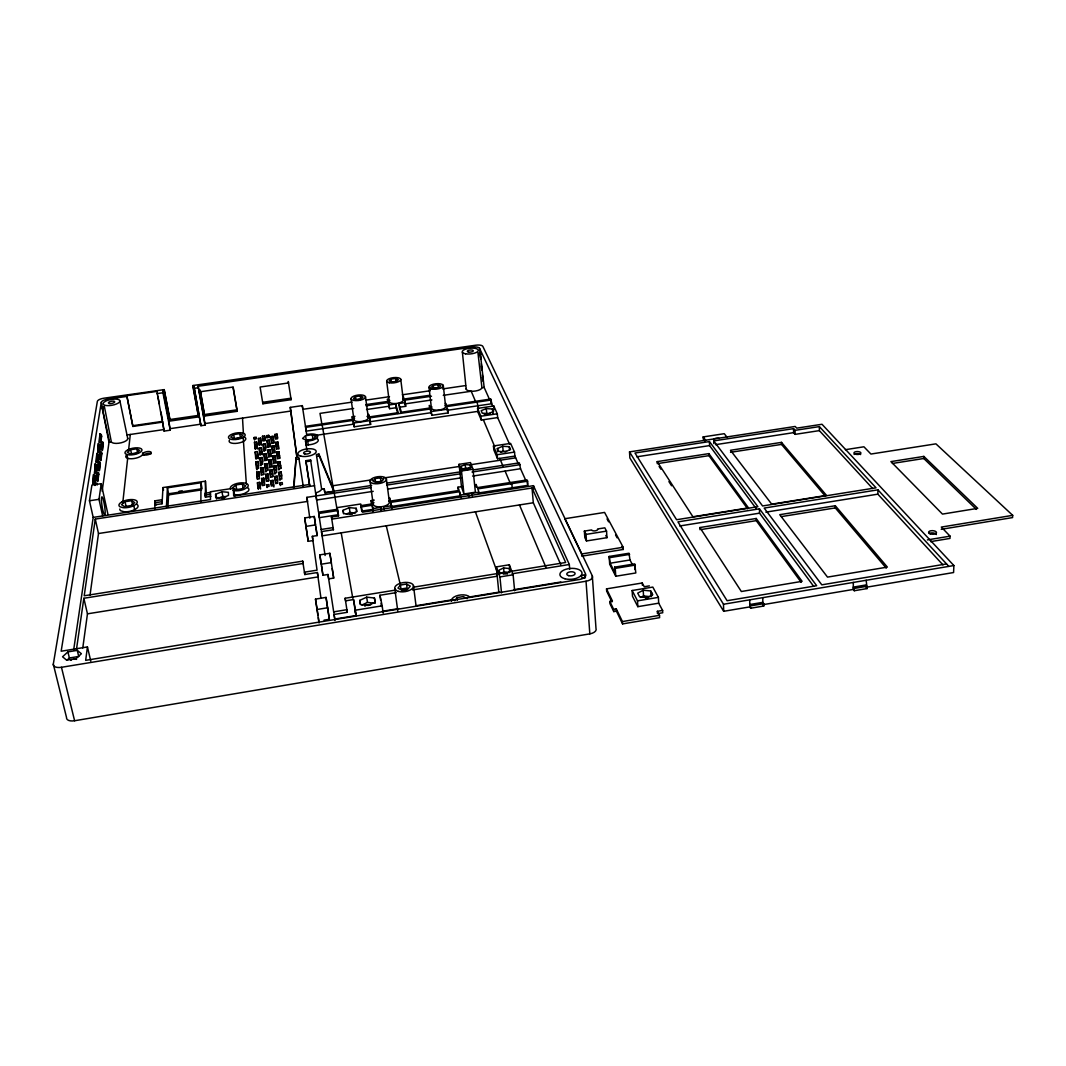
<?xml version="1.0" encoding="UTF-8"?>
<svg xmlns="http://www.w3.org/2000/svg" width="1066" height="1066" viewBox="0 0 1066 1066"><rect width="100%" height="100%" fill="white"/><g stroke="black" fill="none" stroke-linecap="round" stroke-linejoin="round"><path stroke-width="1.5" d="M872.641 488.508L819.354 430.624L819.368 426.6L795.076 430.344L793.557 428.639L713.727 440.911L713.807 443.589M126.707 396.445L107.933 399.11A6.396 2.212 -10.5 0 0 101.297 402.295L61.162 651.219L87.439 646.942L85.666 660.347L579.358 579.478A8.341 4.104 -4.1 0 0 585.66 574.201L479.54 348.289A6.01 2.145 -5.6 0 0 472.691 347.09L198.143 386.252L205.005 423.575L205.005 425.121L200.928 425.72L194.025 386.838L192.986 386.985L198.542 416.913L168.881 421.217L170.254 430.198L164.097 431.09L156.889 391.395L126.801 395.686L132.89 426.44L162.725 422.109L164.097 431.09M200.874 501.979L200.968 482.765L167.415 487.815L166.416 507.229M204.659 416.02L200.221 390.276L204.659 416.02L237.185 411.303L233.201 387.211M886.259 568.151L835.278 507.909L835.291 505.737L779.752 514.678L827.509 577.106L887.378 567.099L835.291 505.737M198.542 416.913L193.013 385.506L475.996 345.184A5.996 2.132 -5.6 0 1 482.831 346.37L592.323 575.933L595.987 628.38A8.222 4.317 -3.8 0 1 589.818 633.87L74.607 720.749A9.008 4.491 -15.7 0 1 66.518 717.458L53.3 664.171L97.352 401.376A6.383 2.199 -10.5 0 1 104.002 398.191L164.177 389.623L169.987 419.524L168.881 421.217M205.005 425.121L198.143 386.252M866.178 580.277L867.084 588.579L854.266 590.737L853.253 589.445L853.346 582.436M854.266 590.737L853.28 587.113L866.098 584.954M200.928 425.72L194.025 386.838M192.986 386.985L193.013 385.506M942.97 564.913L877.851 494.158L877.931 489.84L764.162 508.069L821.806 584.834L946.541 563.914M976.403 509.401L923.769 458.5L923.849 456.408L890.91 461.605L942.464 514.105L977.709 508.349L923.849 456.408M941.225 529.322L1012.567 517.583L1012.7 515.344L941.318 527.084L950.072 536.158L949.979 538.423L930.578 541.635M750.704 608.22L749.798 604.542L762.83 602.343L763.709 603.676L763.749 606.021L750.704 608.22L749.838 606.887L723.694 611.298L629.859 457.94L629.526 451.891L795.196 426.453L796.715 428.146L822.006 424.268L953.883 565.54L953.577 572.535L866.058 587.286L867.084 588.579M167.962 506.79L168.601 493.771L167.415 487.815M155.17 504.804L162.045 503.752L161.752 499.794L154.89 500.833L154.863 509.441M162.045 503.752L162.978 487.562L205.432 481.166L206.191 494.557M169.947 420.297L164.177 389.623M170.254 430.198L162.951 392.754L163.098 390.516L164.137 390.369M293.563 487.762L296.108 457.514L298.707 457.114L303.357 486.949M293.936 488.148L296.108 457.514M142.964 453.45L142.884 454.316A4.304 1.626 -10.7 0 0 149.333 454.303A4.304 1.626 -10.7 0 0 149.573 451.558A4.304 1.626 -10.7 0 0 142.964 453.45L143.35 455.342A4.304 1.639 -10.7 0 1 146.988 453.596A4.304 1.639 -10.7 0 1 151.132 453.796M132.89 426.44L126.801 395.686M122.763 502.859L127.667 458.3L126.881 454.489M128.52 450.665L130.305 434.462M82.775 647.928L87.465 613.829L83.841 598.266L303.011 563.488L302.717 561.142L84.201 595.774L95.274 519.075L314.537 485.683M90.037 595.095L98.498 533.52L95.274 519.075M102.136 491.186L108.998 442.31L101.99 406.839L104.375 406.492L111.357 441.964A8.435 3.105 -10.8 0 0 121.244 442.763A8.435 3.105 -10.8 0 0 127.6 437.953M102.669 515.957L98.991 499.328L101.23 483.684L91.903 485.07L89.464 500.767L93.195 517.396L73.661 649.914M76.486 649.261L83.841 598.266M94.914 485.496L95.354 482.565L95.807 484.577M316.122 495.93L315.656 492.892A9.154 3.864 -8.7 0 0 321.639 489.201L316.349 454.476L318.947 454.089L333.498 489.507M454.742 600.758L457.061 597.586L463.284 596.574L467.214 598.706M400.456 585.034L397.991 588.086L401.682 590.164L407.825 589.165L410.263 586.1L406.572 584.048L400.456 585.034L400.976 589.005L407.079 588.006L406.572 584.048M375.085 478.621L372.873 480.979L376.018 482.512L381.388 481.685L383.573 479.34L380.429 477.808L375.085 478.621L375.565 482.192L380.908 481.379L380.429 477.808M433.276 385.292L431.477 387.118L434.368 388.264L439.059 387.584L440.844 385.759L437.953 384.613L433.276 385.292L433.649 388.53L438.313 387.851L437.953 384.613M390.969 379.136L389.09 380.908L391.848 382.028L396.485 381.361L398.338 379.576L395.579 378.47L390.969 379.136L391.369 382.321M355.538 396.605L353.526 398.457L356.257 399.643L361.014 398.95L363.013 397.085L360.268 395.912L355.538 396.605L355.977 399.843L359.135 399.377M67.251 659.947L69.383 657.989L78.724 656.456L77.258 650.367L67.904 651.886L62.561 656.776L66.625 660.174L76.086 658.628L81.376 653.711L77.258 650.367M305.582 435.701L302.557 438.472L306.262 440.271L313.018 439.259L316.016 436.474L312.285 434.701L305.582 435.701L306.315 440.471L313.004 439.472L312.285 434.701M242.622 488.668L245.753 485.803L242.382 483.951L235.879 484.937L232.721 487.775L236.092 489.654L243.181 488.548L242.382 483.951M233.694 434.555L230.749 437.047L233.867 438.646L239.943 437.753L242.875 435.261L239.73 433.675L233.694 434.555L234.453 438.899M131.198 505.564L134.756 502.619L131.678 500.7L125.055 501.7L121.484 504.631L124.535 506.577L132.65 505.311L131.678 500.7M130.638 449.719L127.334 452.264L130.199 453.929L136.381 453.01L139.673 450.452L136.794 448.813L130.638 449.719L131.558 454.076L137.687 453.17L136.794 448.813M640.786 597.44L643.544 595.961L649.527 596.6M643.238 590.204L637.708 593.136L639.667 596.88L647.209 597.68L652.738 594.708L650.726 590.977L643.238 590.204L643.544 595.961M499.301 574.174L503.978 571.882L509.721 572.482L509.335 568.524L503.592 567.938L498.901 570.217L499.954 573.095L505.724 573.695L510.427 571.403L509.335 568.524M361.92 605.035L367.464 602.423L375.179 603.303L374.433 598.013L366.704 597.147L359.762 600.398L360.335 604.369M500.514 452.344L503.179 451.185L506.457 451.438M462.804 469.32L465.575 468.134L470.532 468.52L470.159 464.963L465.189 464.576L461.032 466.362L461.418 469.919M346.263 514.092L349.994 512.493L355.498 512.999M497.356 448.533L502.712 446.241L509.281 446.721L510.521 449.506L505.151 451.824L498.555 451.331L497.356 448.533L497.675 451.837M343.065 510.308L349.302 507.643L356.177 508.269L356.844 511.573L350.594 514.252L343.678 513.612L343.065 510.308L343.532 513.545M484.204 414.368L489.84 413.528M486.296 408.598L481.192 410.663L482.258 413.168L488.468 413.581L493.585 411.489L492.465 408.998L486.296 408.598L486.762 413.328M217.757 498.462L222.821 496.436L226.032 496.729M215.612 494.264L221.968 491.746L228.391 492.319L228.484 495.437L222.114 497.982L215.665 497.382L215.612 494.264L216.478 498.968M305.982 461.738L310.752 461.032L310.592 459.966L305.835 460.685L309.793 486.402M306.702 434.622L308.78 434.195A8.501 3.331 -8.4 0 1 317.695 436.247A8.501 3.331 -8.4 0 1 309.806 440.791L305.556 441.297L306.861 449.932M657.469 613.643L657.362 611.311L662.612 610.432L662.719 612.763L658.788 613.43M629.526 451.891L723.494 604.249L953.883 565.54M616.255 608.833L622.437 621.558L659.508 615.335L659.614 617.667L622.584 623.903L616.401 611.151L616.255 608.833L613.63 609.272L609.832 601.424L612.43 600.997L606.527 588.872L642.238 582.982L644.237 586.726L649.341 585.887M750.651 605.874L763.709 603.676M854.306 588.405L867.124 586.247M762.763 597.653L762.87 604.688L853.253 589.445M658.402 597.373L652.805 587.086L632.165 590.511L637.508 600.851L658.402 597.373L658.695 603.183L662.612 610.432M632.165 590.511L632.484 596.267L637.828 606.661L658.695 603.183M609.832 601.424L609.992 603.729L613.776 611.591L616.401 611.151M927.42 539.902L950.072 536.158M513.119 574.774L509.321 564.78L496.29 566.885L499.927 576.919L513.119 574.774L514.638 590.737M316.869 609.512L327.568 607.78L326.049 597.4L315.483 599.119L318.921 622.397M629.966 559.983L629.02 553.241L609.179 556.452L610.138 563.221L629.966 559.983L632.138 564.074M333.671 611.857L346.863 609.699L347.289 612.31L334.071 614.469L334.99 620.519M610.138 563.221L614.989 572.788L614.642 567.152L634.736 563.874L635.816 572.962L615.748 576.253L609.685 564.26L609.179 556.452M356.271 615.988L355.431 610.192L382.174 605.821L383.174 613.057M614.642 567.152L615.255 568.365L635.376 565.073M324.024 620.159L329.354 619.293L326.049 597.4M382.161 611.271L398.617 608.633M415.607 605.794L453.303 599.625M468.054 597.213L499.194 592.11M513.892 589.698L560.836 582.009M53.3 664.171A9.154 4.304 -14.9 0 0 61.468 667.289L586.034 581.223A8.368 4.131 -3.9 0 0 592.323 575.933M699.909 527.537L756.22 518.476L802.112 581.343L741.35 591.51L699.909 527.537L699.989 529.722M701.601 529.469L756.26 520.648L801.152 582.316M781.418 516.597L835.278 507.909M581.61 553.974L623.17 547.258L623.304 549.456L581.783 556.172L581.61 553.974L564.82 518.729L604.582 512.426L623.17 547.258M347.289 612.31L345.144 598.253L395.792 590.044M413.755 587.126L497.062 573.615M511.773 571.229L565.673 562.488L532.041 488.001L331.819 519.115L331.459 517.01L338.628 515.904L337.149 507.629L360.708 503.991L362.44 512.2L533.453 485.67L569.324 564.5L569.697 569.284M609.779 557.625L629.646 554.4M355.431 610.192L353.526 599.545L345.584 600.838L345.144 598.253M380.615 600.065L379.949 595.254L396.272 592.603M412.595 589.951L497.489 576.173M512.186 573.774L569.324 564.5M302.717 561.142L304.783 574.534L317.388 572.522L318.081 576.919L87.465 613.829M584.368 531.095L591.59 529.935A3.091 1.439 -3.7 0 0 595.294 530.828A3.091 1.439 -3.7 0 0 597.613 528.976L604.822 527.83L606.541 531.121L606.967 537.677L586.473 540.968L584.834 537.624L584.368 531.095L586.007 534.399L586.473 540.968M319.853 554.866L322.931 575.28L327.982 574.481L328.661 578.891L333.698 578.078L329.874 553.281L319.853 554.866L321.212 564.207L331.353 562.595L329.874 553.281M586.007 534.399L606.541 531.121M759.472 508.828L677.936 521.887L727.092 600.718L816.663 585.7L759.472 508.828L759.538 513.159L813.704 586.38M679.735 525.978L759.538 513.159M765.854 512.146L877.851 494.158M892.415 463.457L923.769 458.5M321.132 529.482L333.058 527.617L333.418 529.735L321.466 531.601L325.103 555.506M845.391 449.679L863.913 446.787L870.922 454.049L935.921 443.842L1012.7 515.344M304.783 574.534L304.49 572.162L317.055 570.163L312.338 536.331L317.148 535.585L315.896 527.044M560.863 564.767L533.306 502.766L322.119 535.838L321.466 531.601M317.148 535.585L314.257 516.464L304.703 517.943L308.194 541.328L313.004 540.582M636.815 456.808L709.57 445.601L756.007 508.375M715.473 444.682L793.584 432.649L795.089 434.368L819.354 430.624M371.728 504.724L371.155 500.594L374.246 500.114M458.42 491.306L457.967 487.202L462.524 486.496M337.136 509.308L318.507 512.186L316.029 495.943M360.841 505.644L371.914 503.925L373.287 511.64M318.707 513.506L337.376 510.614L337.989 514.771L319.347 517.663L318.707 513.506L321.306 530.495M361.121 506.936L372.207 505.231L373.353 511.374M459.553 491.706L460.006 495.85L391.249 506.51L390.702 502.366L459.553 491.706L461.005 497.769M478.194 493.025L527.963 485.31L527.603 481.179L477.768 488.894L479.007 492.172L471.345 493.358L472.438 496.356M657.202 461.618L708.863 453.623L748.479 507.882L692.927 516.77L657.202 461.618L657.309 463.643L708.93 455.648L747.559 508.709M781.498 442.377L730.477 450.278L771.704 504.165L826.496 495.397L781.498 442.377L781.511 444.402L825.417 496.276M730.53 452.304L781.511 444.402M463.963 493.984L475.396 492.212L472.998 469.213L470.479 462.577L459.06 464.323L461.538 487.149L463.963 493.984L461.485 470.972L459.06 464.323M372.967 508.602L380.762 507.389L381.495 510.481M391.915 508.495L391.542 505.724L383.76 506.923L384.133 509.708M460.699 494.997L468.374 493.811L469.466 496.809M361.707 511.094L372.767 509.375M305.835 526.417L315.496 524.912L314.257 516.464M514.878 456.088L514.518 452.091L510.601 443.389L493.465 445.974L493.838 449.932L497.542 458.726L514.878 456.088L518.369 463.883M332.832 485.763L372.274 479.74M383.787 477.981L459.393 466.455M470.892 464.696L515.678 457.86M321.639 489.201L324.211 488.814L324.837 492.612L371.661 485.443M461.485 470.972L472.998 469.213M386.438 483.178L460.272 471.878M473.411 469.879L519.355 462.844L520.541 468.72L526.164 481.272M322.145 424.921L333.845 491.479L324.824 492.865L324.211 488.814M309.806 518.169L306.901 497.342L371.075 487.508M386.878 485.083L461.125 473.717M472.025 472.038L520.168 464.669M704.932 441.231L703.227 438.925L703.16 436.927L724.28 433.689L726.932 437.127M98.498 533.52L307.541 501.42L306.901 497.342M373.233 491.333L316.669 500.021L310.592 459.966M387.571 489.134L461.565 477.768M472.571 476.089L520.541 468.72M709.436 441.564L634.976 453.01L676.59 519.728L757.899 506.71L709.436 441.564L709.57 445.601M89.464 500.767L98.991 499.328M267.952 473.944L268.579 480.993L266.353 481.326L265.754 474.277L267.952 473.944L268.859 480.713M281.104 471.958L281.864 478.98L279.652 479.327L278.919 472.291L281.104 471.958L281.744 475.902L279.559 476.222L279.998 480.46M257.586 478.847L257.372 476.036L259.558 475.716L258.891 471.785L256.706 472.118L257.226 479.127L259.424 478.781L258.891 471.785M270.737 476.862L270.471 474.064L272.656 473.73L272.003 469.813L269.818 470.146L270.471 477.115L272.669 476.782L272.003 469.813M263.848 478.114L264.435 485.257L262.209 485.59L261.636 478.447L263.848 478.114L264.754 484.937M277.08 476.116L277.8 483.231L275.574 483.564L274.868 476.449L277.08 476.116L277.733 480.073L275.534 480.406L275.814 483.258M179.048 491.266L182.206 490.786M266.66 481.046L266.407 478.208L268.605 477.888M168.601 493.771L200.501 488.948M168.388 494.917L201.527 489.907M259.704 482.338L260.117 487.735L257.879 488.081L257.479 482.671L259.704 482.338L260.584 489.014M273.003 480.326L273.522 485.696L271.284 486.043L270.791 480.659L273.003 480.326L273.442 482.965M262.542 485.27L262.316 482.405L264.515 482.072M234.8 496.17L233.387 488.268L210.442 491.746L210.508 499.554L93.195 517.396M210.522 492.399L205.072 493.225L205.072 495.144L205.445 497.169L210.908 496.33M266.673 484.91L268.899 484.577L269.058 486.376L266.82 486.722L266.673 484.91L267.113 487.575M280.025 482.885L282.25 482.552L282.437 484.35L280.211 484.684L280.025 482.885L280.465 485.536M258.358 489.361L258.159 486.642L260.384 486.309M154.757 502.779L161.646 501.74M205.072 495.144L210.535 494.318M493.465 445.974L497.156 454.729L514.518 452.091M309.513 484.484L233.694 496.023L233.387 488.268M260.117 455.115L259.851 451.824L261.956 451.518L262.236 454.796M272.829 453.223L272.51 449.945L274.615 449.639L274.948 452.903M316.869 438.579A8.488 3.345 -8.4 0 1 317.401 441.884A8.488 3.345 -8.4 0 1 310.393 444.629L306.155 445.148L305.556 441.297M497.649 417.592L497.289 413.781L493.785 405.999L477.568 408.398L477.954 412.182L481.259 420.031L497.649 417.592L509.641 444.362M266.127 453.596L266.727 460.245L264.568 460.565L263.995 453.916L266.127 453.596L267.006 460.112M278.906 451.691L279.625 458.313L277.48 458.633L276.787 452.011L278.906 451.691L279.825 458.193M256.12 459.046L255.867 455.728L257.985 455.422L257.559 452.863M268.899 457.141L268.592 453.836L270.711 453.516L270.084 449.679L267.952 449.999L268.565 456.581L270.711 456.261L270.084 449.679M262.143 457.541L262.702 464.27L260.53 464.589L259.997 457.86L262.143 457.541L262.782 461.405L260.65 461.725L260.97 465.789M274.988 455.622L275.668 462.324L273.509 462.644L272.856 455.942L274.988 455.622L275.628 459.486L273.482 459.806L273.882 463.843M264.874 460.432L264.648 457.767L266.767 457.447M277.693 458.513L277.413 455.848L279.545 455.542M258.105 461.538L258.625 468.334L256.453 468.667L255.947 461.858L258.105 461.538L258.545 464.123M271.031 459.606L271.67 466.375L269.498 466.708L268.872 459.926L271.031 459.606L272.057 467.561M267.02 463.617L267.633 470.466L265.447 470.799L264.861 463.95L267.02 463.617L267.926 470.266M279.998 461.685L280.731 468.494L278.546 468.827L277.826 462.004L279.998 461.685L280.918 468.307M296.361 459.419L298.973 459.033M316.669 456.381L319.254 455.995L333.845 491.479M256.919 469.84L256.613 465.735L258.758 465.416M269.898 467.881L269.525 463.803L271.67 463.483M262.982 467.681L263.555 474.61L261.357 474.943L260.81 468.014L262.982 467.681L263.875 474.37M276.014 465.722L276.72 472.624L274.535 472.958L273.842 466.055L276.014 465.722L276.667 469.626L274.495 469.959L274.908 474.117M265.874 471.971L265.514 467.841L267.673 467.521M278.906 470.013L278.466 465.895L280.625 465.575M261.69 474.703L261.463 471.918L263.635 471.585M305.436 426.333L352.806 419.351L352.206 416.739L354.951 416.34M430.677 411.716L430.238 407.958L401.376 412.209L398.751 403.548L405.213 402.602L405.68 406.319L399.217 407.265L400.963 413.062M492.639 406.399L490.666 399.057L446.414 405.573L445.455 403.028L445.735 405.52M306.808 435.301L305.596 427.359L353.033 420.377L354.152 426.813L370.622 424.375L369.449 417.952L430.584 408.944L431.93 415.3L448.173 412.902L446.787 406.559L491.106 400.03M235.959 438.672L240.49 438.006L239.73 433.675M254.148 437.473L256.24 437.167L256.36 438.739L254.268 439.045L254.148 437.473L254.574 439.991M264.555 435.941L264.981 440.658L262.876 440.978L262.476 436.247L264.555 435.941L264.968 438.446M268.712 435.328L268.859 436.887L266.78 437.193L266.633 435.634L268.712 435.328L269.125 437.833M274.935 434.408L277.013 434.102L277.626 437.873L275.548 438.179L274.935 434.408L275.428 439.112L277.52 438.806L277.013 434.102M353.632 423.029L370.115 420.59M431.49 411.529L447.76 409.131M354.152 426.813L353.552 424.148L306.182 431.144L305.596 427.359M369.449 417.952L369.955 421.723L431.024 412.702L431.93 415.3M491.466 403.787L447.2 410.317L448.173 412.902M260.53 438.126L261.05 444.469L258.945 444.788L258.438 438.432L260.53 438.126L261.423 445.095M273.016 436.274L273.669 442.603L271.564 442.91L270.937 436.58L273.016 436.274L273.429 438.792M265.181 439.712L263.102 440.018L262.476 436.247M256.6 441.897L257.093 448.32L254.974 448.639L254.507 442.217L256.6 441.897L257.492 448.919M269.165 440.045L269.765 446.441L267.659 446.747L267.073 440.351L269.165 440.045L270.098 447.054M259.331 445.401L259.078 442.203L261.157 441.897M271.87 443.536L271.564 440.365L273.642 440.058L273.962 443.229M314.59 435.568L478.008 411.356M265.261 443.856L265.834 450.318L263.715 450.625L263.155 444.162L265.261 443.856L265.9 447.653L263.795 447.973L264.075 451.211M277.866 441.977L278.559 448.426L276.44 448.733L275.761 442.297L277.866 441.977L278.839 449.026M255.387 449.239L255.147 446.001L257.239 445.695M267.992 447.36L267.699 444.149L269.791 443.829M261.317 447.693L261.863 454.236L259.731 454.542L259.211 448.013L261.317 447.693L261.743 450.238M273.989 445.815L274.655 452.33L272.523 452.637L271.883 446.121L273.989 445.815L274.415 448.36M276.72 449.332L276.387 446.094L278.479 445.788M477.568 408.398L480.873 416.22L497.289 413.781M255.214 451.891L257.346 451.584L257.852 458.18L255.707 458.5L255.214 451.891L255.867 455.728M296.961 457.767L290.258 407.372L302.291 405.626L302.851 409.304L352.073 402.122M127.041 434.941L164.191 429.518M170.333 428.625L200.941 424.161M205.005 423.575L290.831 411.05L290.258 407.372M365.825 400.123L389.516 396.672M402.308 394.806L430.264 390.729M442.63 388.93L465.589 385.572M365.745 404.64L388.117 401.376L387.438 398.977L387.904 402.668M429.478 395.326L404.094 399.03L403.348 396.645M108.998 442.31L111.357 441.964M466.188 388.504A7.955 3.011 -5.7 0 0 473.237 391.235A7.955 3.011 -5.7 0 0 481.939 387.784L484.164 387.464L489.774 400.017M366.038 405.813L388.45 402.535L389.623 408.678L396.099 407.732L397.818 413.528M405.68 406.319L404.467 400.19L431.477 396.232M353.645 408.451L319.987 413.381L321.959 424.495M443.269 395.339L471.212 391.249L475.716 401.842M389.157 404.96L395.633 404.001L398.218 412.675L369.196 416.939L368.53 414.341L368.876 416.846M366.531 409.531L388.93 406.239L389.623 408.678M404.92 403.894L431.903 399.937M392.901 382.094L395.979 381.655L395.579 378.47M262.876 403.787L291.111 399.697L290.898 398.218L262.742 402.295L262.876 403.787L260.104 387.025L288.486 382.947L288.286 381.495L291.111 399.697M169.987 419.524L198.556 415.38M204.659 414.501L237.118 409.784M132.983 425.667L162.778 421.337M156.715 393.647L162.951 392.754M193.999 388.317L198.129 387.731M200.208 391.755L232.988 387.065L237.185 411.303M484.164 387.464L480.22 352.686L477.981 353.006L481.939 387.784M101.736 408.438L104.135 408.091M478.634 354.418L480.873 354.099M232.988 490.427L234.88 490.746A9.101 3.731 -9.8 0 0 243.914 489.374L247.139 487.495A9.101 3.731 -9.8 0 0 246.912 483.751L245.446 483.191A9.101 3.731 -9.8 0 0 234.6 484.244A9.101 3.731 -9.8 0 0 230.589 489.081M234.227 494.531L235.599 494.757A9.088 3.758 -9.8 0 0 244.62 493.398L247.832 491.506A9.088 3.758 -9.8 0 0 247.605 487.735M819.368 426.6L876.052 487.815L762.59 505.964L713.727 440.911M877.931 489.84L948.833 566.392M703.16 436.927L705.719 440.391M762.87 604.688L763.749 606.021M659.094 466.415L660.88 469.173M668.915 481.605L671.593 485.763M657.362 611.311L659.508 615.335M607.047 518.915L608.593 521.82M615.562 534.919L617.107 537.824M621.758 546.552L623.304 549.456M605.808 535.465L606.967 537.677M611.924 601.944L606.687 591.15L606.527 588.872M527.603 481.179L527.044 479.94L477.301 487.628L476.089 484.404L476.369 487.149M478.527 408.478L477.035 402.109M483.311 419.724L494.717 446.627M499.714 458.393L503.045 466.228M505.097 471.092L510.534 483.897M519.462 504.924L545.899 567.205M470.159 464.963L470.985 467.148L466.815 468.947L461.831 468.547L461.032 466.362M475.396 511.827L497.116 571.869M430.238 407.958L429.345 405.4L429.771 409.144M457.967 487.202L459.113 490.453L390.369 501.073L389.543 497.755L390.076 501.886M404.467 400.19L405.213 402.602M390.702 502.366L391.542 505.724M369.955 421.723L370.622 424.375M61.468 667.289L74.607 720.749M67.904 651.886L69.383 657.989M386.265 525.791L400.11 583.875M87.439 646.942L90.783 661.133M371.155 500.594L371.914 503.925M96.793 482.965L97.233 484.977M101.23 483.684L107.919 514.212M101.297 402.295L102.976 410.13M101.99 406.839L109.225 440.644M125.055 501.7L126.041 506.31M379.949 595.254L382.174 605.821M133.796 505.63L134.649 509.668M119.952 401.136A8.541 2.958 -10.5 0 1 107 405.613A8.541 2.958 -10.5 0 1 107.706 400.31A8.541 2.958 -10.5 0 1 119.952 401.136L127.787 438.739M374.433 598.013L375.285 602.157L368.316 605.448L360.535 604.555L359.762 600.398M154.89 500.833L155.809 505.377M161.752 499.794L162.165 501.82M162.978 487.562L163.511 490.213M157.821 396.126L159.367 404.001M160.926 411.889L162.472 419.764M163.098 390.516L168.921 420.444M200.968 482.765L202.087 488.708M221.968 491.746L222.821 496.436M337.269 510.707L334.271 493.145M341.2 532.853L352.806 598.253M354.845 609.699L355.418 612.963M235.879 484.937L236.705 489.521M243.195 437.34L246.353 484.031M255.947 461.858L256.613 465.735M256.706 472.118L257.372 476.036M257.479 482.671L258.159 486.642M258.438 438.432L259.078 442.203M259.211 448.013L259.851 451.824M259.997 457.86L260.65 461.725M260.81 468.014L261.463 471.918M261.636 478.447L262.316 482.405M254.507 442.217L255.147 446.001M269.818 470.146L270.471 474.064M270.791 480.659L271.457 484.63L273.669 484.297L273.922 486.989M263.155 444.162L263.795 447.973M263.995 453.916L264.648 457.767M264.861 463.95L265.514 467.841M265.754 474.277L266.407 478.208M318.947 454.089L319.254 455.995M272.856 455.942L273.482 459.806M273.842 466.055L274.495 469.959M274.868 476.449L275.534 480.406M266.633 435.634L267.046 438.139M267.073 440.351L267.699 444.149M267.952 449.999L268.592 453.836M268.872 459.926L269.525 463.803M275.761 442.297L276.387 446.094M276.787 452.011L277.413 455.848M277.826 462.004L278.466 465.895M278.919 472.291L279.559 476.222M270.937 436.58L271.564 440.365M271.883 446.121L272.51 449.945M332.206 568.631L333.698 578.078M304.703 517.943L308.194 541.328M315.483 599.119L318.028 615.082M312.338 536.331L312.778 539.169M305.835 460.685L309.726 485.776M327.568 607.78L329.354 619.293M307.674 440.991L308.261 444.828M334.071 614.469L334.777 619.04L355.884 615.575L353.526 599.545M302.291 405.626L305.529 426.906M327.982 574.481L333.885 613.15M331.459 517.01L333.418 529.735M337.149 507.629L338.362 515.797M321.559 565.859L322.931 575.28M349.302 507.643L349.994 512.493M356.177 508.269L356.63 511.507M366.704 597.147L367.464 602.423M360.934 505.617L361.627 510.521M317.388 572.522L320.986 598.372M381.055 603.263L381.495 606.474M351.047 398.831L353.939 419.711M353.033 420.377L353.552 424.148M352.206 416.739L352.566 419.244M370.075 481.406L373.22 504.391M360.268 395.912L360.708 399.15M394.78 588.605L397.765 610.951M380.762 507.389L381.135 510.174M365.491 396.725L368.29 417.605M290.831 411.05L296.934 456.781M318.374 617.694L319.067 622.957M386.372 478.914L389.383 501.899M388.45 402.535L388.93 406.239M413.461 585.58L416.1 606.314M386.678 381.268L389.29 401.802M398.751 403.548L399.057 406.026M395.633 404.001L396.099 407.732M400.749 379.23L403.281 399.763M429.838 387.065L430.118 389.503M429.038 387.478L431.424 408.305M430.584 408.944L431.024 412.702M457.061 597.586L457.367 600.278M443.283 385.399L445.588 406.213M465.189 464.576L465.575 468.134M468.374 493.811L468.68 496.583M462.377 352.193L466.228 389.29M275.761 460.832L276.041 463.523M499.927 576.919L501.513 592.883M496.29 566.885L498.821 592.216M480.873 416.22L481.259 420.031M503.592 567.938L503.978 571.882M480.22 352.686L480.833 359.015M481.312 363.772L481.939 370.115M482.405 374.872L483.031 381.215M479.54 348.289L480.486 357.936M481.286 365.984L481.605 369.196M482.392 377.244L482.711 380.455M509.321 564.78L509.628 567.951M493.785 405.999L494.158 409.784M497.156 454.729L497.542 458.726M492.465 408.998L492.932 413.741M490.666 399.057L491.026 402.801M270.711 453.516L271.031 456.821M272.656 473.73L272.923 476.542M502.712 446.241L503.179 451.185M509.281 446.721L509.588 450.025M511.8 483.631L512.173 487.762M527.164 481.312L527.404 484.071M533.453 485.67L533.733 488.934M532.041 488.001L533.306 502.766M257.985 455.422L258.252 458.726M586.034 581.223L589.818 633.87M613.63 609.272L613.776 611.591M615.255 568.365L615.748 576.253M622.437 621.558L622.584 623.903M242.515 418.099L243.421 433.769M637.508 600.851L637.828 606.661M634.803 565.286L635.043 569.51M642.238 582.982L642.358 585.261M651.726 592.843L651.872 595.734M650.726 590.977L651.02 596.747M708.863 453.623L708.93 455.648M723.494 604.249L723.694 611.298M749.704 599.852L749.838 606.887M756.22 518.476L756.26 520.648M795.076 430.344L795.089 434.368M793.557 428.639L793.584 432.649M205.432 481.166L205.445 493.678M205.445 495.25L205.445 497.169M137.061 504.511A9.314 3.771 -11.6 0 1 135.182 509.428L133.223 510.334A9.314 3.771 -11.6 0 1 124.042 511.733L120.831 510.801A9.314 3.771 -11.6 0 1 119.818 509.028M142.564 453.077A8.635 3.265 -10.8 0 1 138.247 457.461A8.635 3.265 -10.8 0 1 128.013 458.433L126.734 457.94A8.635 3.265 -10.8 0 1 126.174 455.502M244.607 437.247A8.448 3.251 -9.4 0 1 244.794 440.498L243.501 441.377A8.448 3.251 -9.4 0 1 233.427 443.389A8.448 3.251 -9.4 0 1 229.363 440.285M70.769 660.36A4.224 1.999 -14.7 0 1 71.662 659.881M73.754 659.268A4.224 1.999 -14.7 0 1 76.565 659.401M645.53 598.079A3.225 1.639 -2.5 0 1 647.808 598.479M451.491 601.291A9.647 4.824 -6.7 0 1 458.327 595.334A9.647 4.824 -6.7 0 1 469.76 597.027M388.89 501.033A8.182 3.584 -7.7 0 1 381.082 506.79A8.182 3.584 -7.7 0 1 373.9 502.486M366.997 416.38A7.262 2.812 -7.5 0 1 366.238 420.084A7.262 2.812 -7.5 0 1 357.003 421.443A7.262 2.812 -7.5 0 1 354.592 418.205M445.095 405.56A7.182 2.785 -6.3 0 1 438.552 410.064A7.182 2.785 -6.3 0 1 431.903 406.826M402.828 399.124A7.089 2.692 -6.9 0 1 396.152 403.508A7.089 2.692 -6.9 0 1 389.85 400.363M358.536 400.296A1.985 0.746 -7.4 0 1 359.975 400.296M465.496 469.533A2.212 0.946 -6.1 0 1 468.094 469.573M376.991 483.311A2.239 0.946 -7.6 0 1 377.924 482.925M402.122 591.15A2.572 1.253 -7.8 0 1 404.027 589.911A2.572 1.253 -7.8 0 1 406.692 590.098M503.418 573.934A2.532 1.239 -5.6 0 1 507.336 574.068M854.159 454.476A3.504 1.466 0.6 0 1 857.437 453.623A3.504 1.466 0.6 0 1 860.635 454.569M929.259 533.52A3.958 1.799 2.8 0 1 933.376 532.987A3.958 1.799 2.8 0 1 936.361 534.559M713.647 439.738A3.331 1.386 -1.8 0 1 715.592 438.379A3.331 1.386 -1.8 0 1 719.244 438.526M350.354 514.358A3.358 1.479 -8.3 0 1 352.046 514.292M222.034 498.368A3.278 1.359 -10.2 0 1 224.486 498.128M364.878 606.181A3.758 1.852 -8.7 0 1 370.635 604.862M98.818 474.263L97.766 481.366L98.392 472.291L98.818 474.263M100.364 463.883L99.338 470.772L99.938 461.911L100.364 463.883M101.87 453.783L100.87 460.485L101.443 451.851L101.87 453.783M103.322 443.976L102.349 450.492L102.909 442.057L103.322 443.976M97.419 473.81L96.353 480.953L96.979 471.812L97.419 473.81M98.991 463.364L97.952 470.293L98.565 461.391L98.991 463.364M100.524 453.223L99.511 459.952L100.097 451.264L100.524 453.223M102.003 443.363L101.017 449.905L101.59 441.431L102.003 443.363M95.46 476.928L94.354 484.177L95.021 474.916L95.46 476.928M97.073 466.322L96.007 473.357L96.646 464.323L97.073 466.322M98.645 456.021L97.606 462.844L98.219 454.049L98.645 456.021M100.177 446.014L99.165 452.65L99.751 444.069L100.177 446.014M101.656 436.3L100.67 442.736L101.243 434.368L101.656 436.3M93.568 474.45L92.889 483.777L93.568 474.45M95.22 463.803L94.568 472.891L95.22 463.803M96.833 453.476L96.207 462.324L96.833 453.476M98.392 443.443L97.792 452.077L98.392 443.443M99.911 433.689L99.325 442.11L99.911 433.689M244.141 436.714L242.848 437.58A8.461 3.238 -9.3 0 1 231.029 439.339A8.461 3.238 -9.3 0 1 230.762 434.755A8.461 3.238 -9.3 0 1 242.595 432.996L243.954 433.462A8.461 3.238 -9.3 0 1 244.141 436.714M121.95 501.873L120.405 502.885A9.328 3.744 -11.5 0 0 119.965 506.776L123.176 507.696A9.328 3.744 -11.5 0 0 132.371 506.297L134.329 505.391A9.328 3.744 -11.5 0 0 134.862 499.927A9.328 3.744 -11.5 0 0 121.95 501.873M127.747 449.879L126.321 450.771A8.648 3.251 -10.8 0 0 125.948 454.129L127.214 454.622A8.648 3.251 -10.8 0 0 139.246 452.877A8.648 3.251 -10.8 0 0 139.779 448.133A8.648 3.251 -10.8 0 0 127.747 449.879M584.168 575.08L581.103 575.573L582.356 578.278L585.421 577.772L584.168 575.08M465.602 353.819A8.048 2.865 -5.7 0 0 478.261 350.674A8.048 2.865 -5.7 0 0 467.015 348.729A8.048 2.865 -5.7 0 0 465.602 353.819M565.02 578.785A11.086 5.45 -4.2 0 0 582.009 573.455A11.086 5.45 -4.2 0 0 565.819 569.297A11.086 5.45 -4.2 0 0 565.02 578.785M109.851 403.561A3.198 1.106 -10.5 0 0 114.715 401.882A3.198 1.106 -10.5 0 0 110.131 401.562A3.198 1.106 -10.5 0 0 109.851 403.561M468.534 352.086A3.011 1.079 -5.7 0 0 473.277 350.914A3.011 1.079 -5.7 0 0 469.08 350.181A3.011 1.079 -5.7 0 0 468.534 352.086M568.711 575.667A4.157 2.039 -4.2 0 0 575.094 573.668A4.157 2.039 -4.2 0 0 569.031 572.096A4.157 2.039 -4.2 0 0 568.711 575.667M300.985 456.195A9.261 3.704 -8.5 0 0 316.029 452.224A9.261 3.704 -8.5 0 0 304.09 449.452A9.261 3.704 -8.5 0 0 300.985 456.195M304.756 453.943A3.478 1.386 -8.5 0 0 310.406 452.464A3.478 1.386 -8.5 0 0 305.942 451.411A3.478 1.386 -8.5 0 0 304.756 453.943M101.457 500.78A9.234 1.266 81.1 0 0 104.601 514.971A9.234 1.266 81.1 0 0 103.815 501.846A9.234 1.266 81.1 0 0 101.457 500.78M373.087 483.471A8.248 3.491 -7.6 0 0 386.318 479.833A8.248 3.491 -7.6 0 0 375.285 477.208A8.248 3.491 -7.6 0 0 373.087 483.471M353.645 400.416A7.302 2.732 -7.4 0 0 365.425 397.445A7.302 2.732 -7.4 0 0 355.751 395.486A7.302 2.732 -7.4 0 0 353.645 400.416M431.837 389.037A7.235 2.705 -6.3 0 0 443.309 386.105A7.235 2.705 -6.3 0 0 433.356 384.213A7.235 2.705 -6.3 0 0 431.837 389.037M389.317 382.774A7.129 2.625 -6.8 0 0 400.723 379.922A7.129 2.625 -6.8 0 0 391.115 378.07A7.129 2.625 -6.8 0 0 389.317 382.774M398.338 591.39A9.474 4.61 -7.8 0 0 413.435 586.806A9.474 4.61 -7.8 0 0 400.616 583.182A9.474 4.61 -7.8 0 0 398.338 591.39M855.238 454.143A3.504 1.466 0.6 0 0 860.888 453.25A3.504 1.466 0.6 0 0 856.105 451.651A3.504 1.466 0.6 0 0 855.238 454.143M930.232 533.826A3.958 1.799 2.7 0 0 936.481 532.787A3.958 1.799 2.7 0 0 930.924 530.748A3.958 1.799 2.7 0 0 930.232 533.826"/></g></svg>
